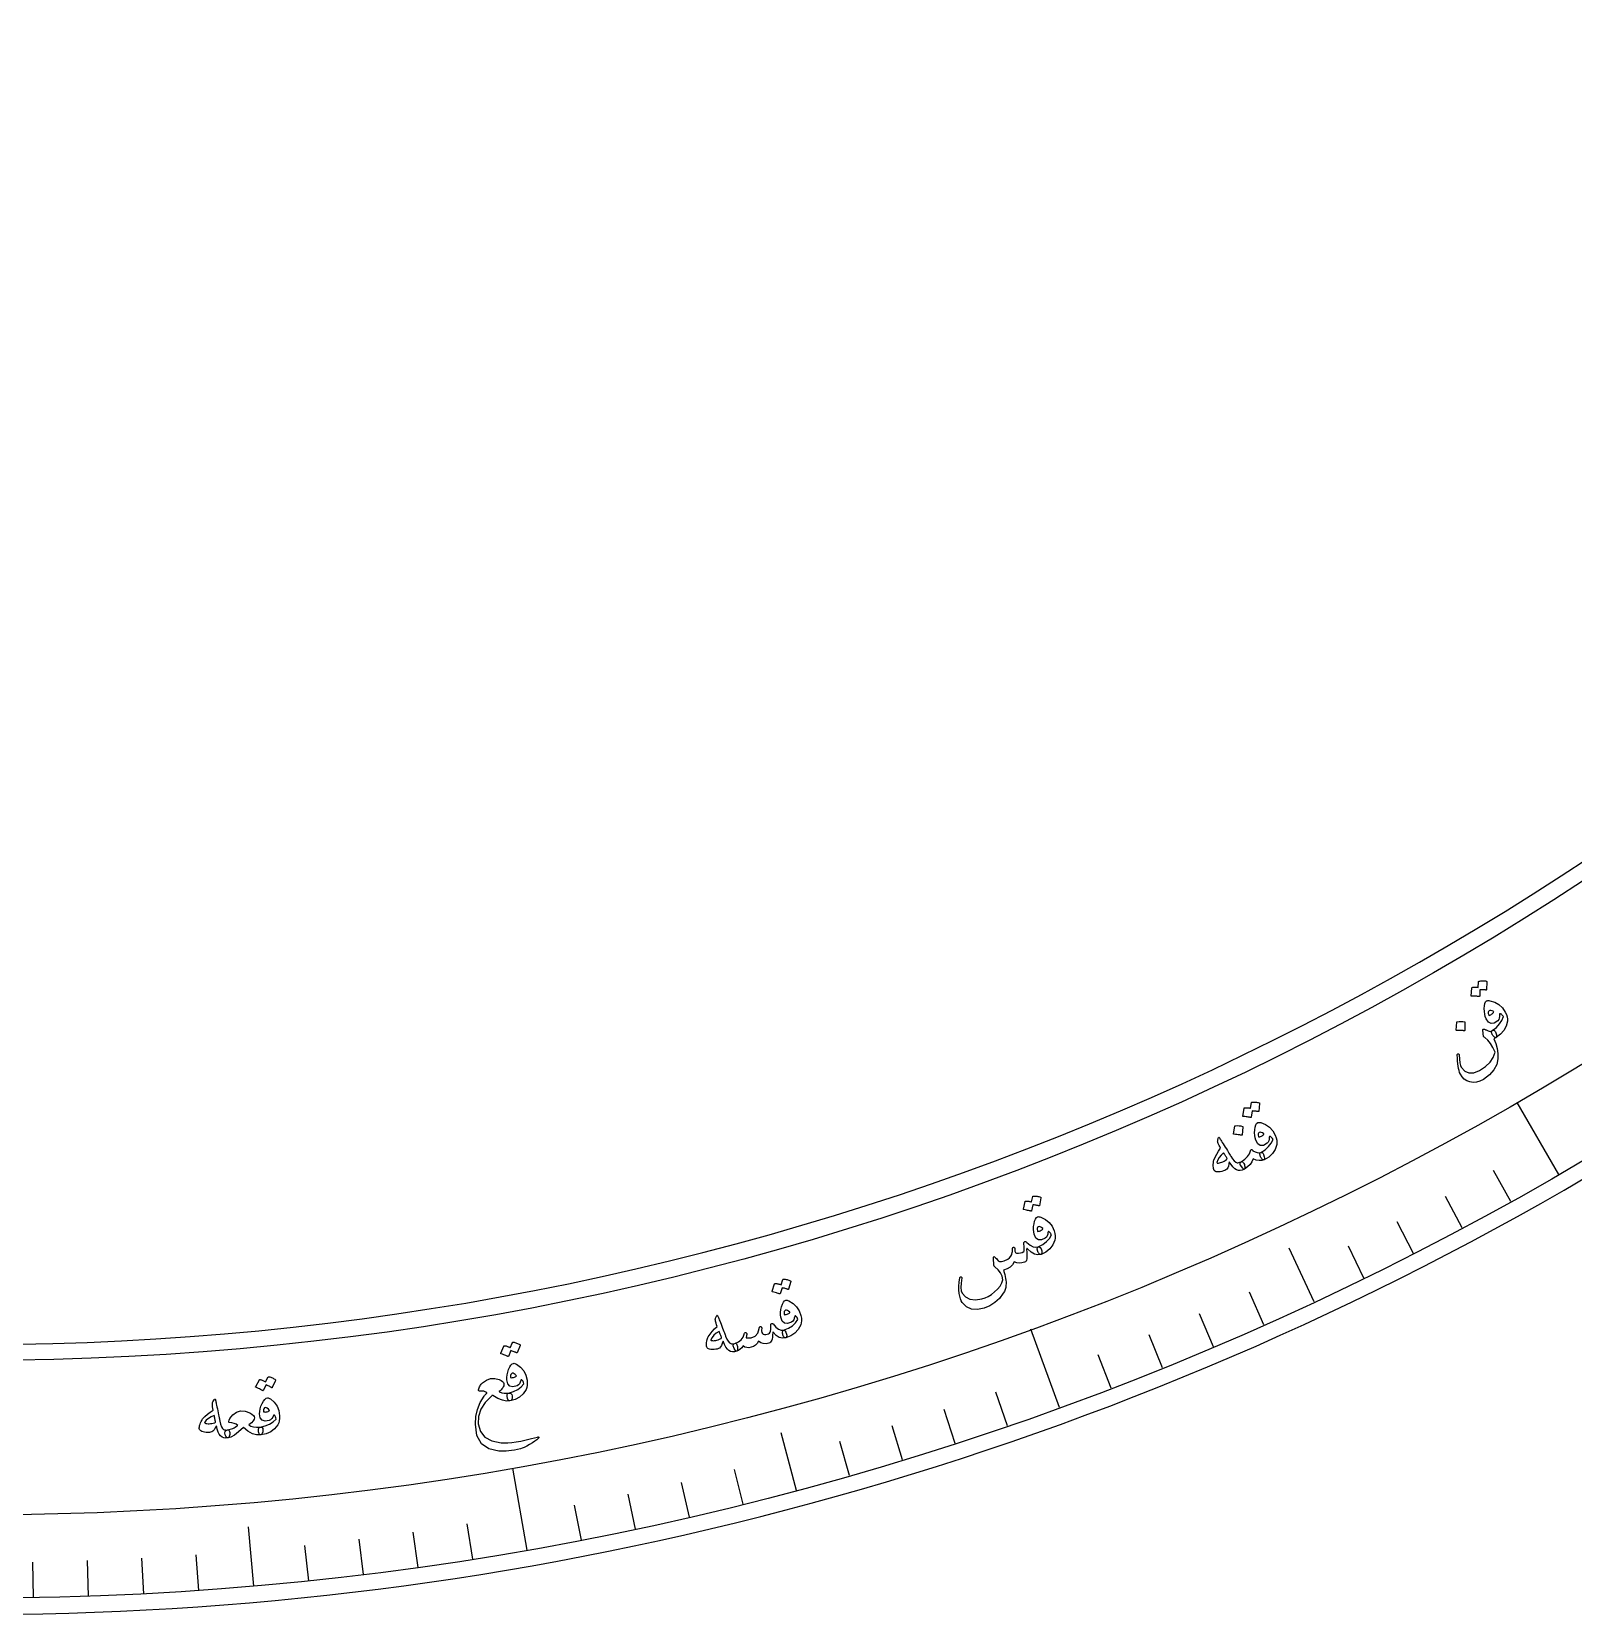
# Model space of a CAD drawing. Header units: millimetres. Extents: x -88 to 88, y -88 to 103.
# Drawn here: x 1.48 to 44.18, y -88 to -44.18 of the extents above; entities that cross this region are included whole.
import ezdxf

# ---------------------------------------------------------------- set-up
doc = ezdxf.new("R2010")
doc.units = ezdxf.units.MM
for name, color, linetype in [('CUT_INNER', 6, 'Continuous'), ('CUT_OUTER', 1, 'Continuous'), ('ENGRAVE', 7, 'Continuous'), ('ENGRAVE_FINE', 8, 'Continuous'), ('TEXT', 5, 'Continuous')]:
    doc.layers.add(name, color=color, linetype=linetype)

msp = doc.modelspace()

# ---------------------------------------------------------------- linework, layer by layer
at = {"layer": 'CUT_INNER'}
msp.add_arc((0, 0), 80.52, 110.390625, 87.539062, dxfattribs=at)
at = {"layer": 'CUT_OUTER'}
msp.add_arc((0, -0.0002), 87.9998, 179.223718, 0.304605, dxfattribs=at)
at = {"layer": 'ENGRAVE'}
for points in [[(43.7756, -75.8216), (42.6237, -73.8264)], [(37.0007, -79.3483), (36.3053, -77.8569)], [(29.9443, -82.2712), (29.1563, -80.1063)], [(22.6599, -84.568), (22.234, -82.9784)], [(15.2031, -86.2211), (14.803, -83.9523)], [(7.6306, -87.218), (7.4872, -85.5787)]]:
    msp.add_lwpolyline(points, dxfattribs=at)
for radius in [87.5512, 85.2474, 80.9688]:
    msp.add_circle((0, 0), radius, dxfattribs=at)
at = {"layer": 'ENGRAVE_FINE'}
for points in [[(42.4457, -76.574), (41.967, -75.7104)], [(41.1028, -77.3031), (40.6393, -76.4313)], [(39.7474, -78.0087), (39.2992, -77.1289)], [(38.3799, -78.6905), (37.9471, -77.8031)], [(35.6103, -79.982), (35.2087, -79.08)], [(34.209, -80.5913), (33.8232, -79.6824)], [(32.7973, -81.1761), (32.4274, -80.2606)], [(31.3755, -81.7361), (31.0217, -80.8143)], [(28.5039, -82.7813), (28.1824, -81.8477)], [(27.0548, -83.2661), (26.7497, -82.3271)], [(25.5975, -83.7256), (25.3088, -82.7814)], [(24.1324, -84.1596), (23.8602, -83.2105)], [(21.1806, -84.9506), (20.9417, -83.9925)], [(19.6947, -85.3073), (19.4726, -84.3452)], [(16.7056, -85.9426), (16.5172, -84.9734)], [(18.2029, -85.638), (17.9976, -84.6722)], [(12.1848, -86.6992), (12.0474, -85.7214)], [(13.696, -86.4733), (13.5416, -85.4981)], [(9.1516, -87.0716), (9.0484, -86.0896)], [(10.6698, -86.8986), (10.5495, -85.9186)], [(1.528, -87.5379), (1.5107, -86.5507)], [(3.0555, -87.4979), (3.021, -86.5111)], [(4.5821, -87.4312), (4.5304, -86.4452)], [(6.1073, -87.3379), (6.0384, -86.353)]]:
    msp.add_lwpolyline(points, dxfattribs=at)
at = {"layer": 'TEXT'}
for points in [[(41.5544, -70.4837), (41.5555, -70.4795), (41.5582, -70.4757), (41.5626, -70.4724), (41.5686, -70.4695), (41.5938, -70.4652), (41.6188, -70.4621), (41.6437, -70.4601), (41.6683, -70.4593), (41.693, -70.4597), (41.7179, -70.4614), (41.7431, -70.4644), (41.7685, -70.4686), (41.7743, -70.4711), (41.7785, -70.4748), (41.781, -70.48), (41.7818, -70.4864), (41.7766, -70.7069), (41.7751, -70.7107), (41.771, -70.7131), (41.7644, -70.7141), (41.7552, -70.7138), (41.7483, -70.7126), (41.7376, -70.7117), (41.7232, -70.711), (41.7051, -70.7105), (41.683, -70.7102), (41.6568, -70.7101), (41.6264, -70.71), (41.5918, -70.7101), (41.5856, -70.8822), (41.5841, -70.8882), (41.5799, -70.8919), (41.573, -70.8933), (41.5633, -70.8924), (41.5549, -70.8916), (41.5418, -70.8907), (41.5241, -70.8897), (41.5017, -70.8886), (41.4744, -70.8874), (41.4419, -70.8865), (41.4042, -70.8857), (41.3614, -70.8851), (41.3562, -70.8838), (41.3529, -70.8814), (41.3514, -70.878), (41.3518, -70.8735), (41.3641, -70.6583), (41.3651, -70.6541), (41.3679, -70.6503), (41.3723, -70.6471), (41.3783, -70.6442), (41.3993, -70.6397), (41.4202, -70.6364), (41.4412, -70.6344), (41.4622, -70.6335), (41.4832, -70.6338), (41.504, -70.6351), (41.5247, -70.6373), (41.5452, -70.6404)], [(41.7782, -71.0173), (41.794, -71.0109), (41.8138, -71.0078), (41.8377, -71.0081), (41.8656, -71.0116), (42.0001, -71.0512), (42.1161, -71.1165), (42.2139, -71.2078), (42.2932, -71.3249), (42.3242, -71.392), (42.3445, -71.4561), (42.354, -71.5173), (42.3529, -71.5756), (42.3192, -71.7143), (42.2563, -71.8361), (42.1643, -71.941), (42.0431, -72.0288), (42.0283, -72.0334), (42.0119, -72.0307), (41.9938, -72.0207), (41.974, -72.0036), (41.9643, -71.9934), (41.9555, -71.9824), (41.9474, -71.9705), (41.9401, -71.9578), (41.9336, -71.9449), (41.9277, -71.9323), (41.9226, -71.92), (41.9182, -71.908), (41.9129, -71.8857), (41.9134, -71.8666), (41.9195, -71.8505), (41.9314, -71.8375), (42.0465, -71.7478), (42.1365, -71.6532), (42.2015, -71.5539), (42.2413, -71.45), (42.2201, -71.4223), (42.2018, -71.4012), (42.1862, -71.3866), (42.1734, -71.3786), (42.1604, -71.3729), (42.15, -71.3703), (42.1421, -71.3709), (42.1367, -71.3746), (42.1337, -71.3781), (42.1317, -71.3818), (42.1309, -71.3855), (42.1312, -71.3893), (42.1355, -71.4432), (42.1293, -71.4904), (42.1128, -71.5308), (42.0858, -71.5645), (41.9894, -71.6317), (41.9038, -71.6449), (41.8292, -71.6042), (41.7657, -71.5097), (41.7412, -71.4484), (41.7241, -71.3801), (41.714, -71.3047), (41.7112, -71.2222), (41.7153, -71.1474), (41.7278, -71.0884), (41.7488, -71.045), (41.7782, -71.0173)], [(41.8432, -71.2875), (41.8257, -71.3058), (41.8184, -71.3312), (41.8214, -71.3639), (41.8346, -71.4038), (41.838, -71.4093), (41.8407, -71.413), (41.8428, -71.415), (41.8442, -71.4153), (41.8686, -71.4079), (41.8918, -71.3981), (41.9139, -71.3857), (41.9348, -71.3707), (41.9518, -71.3551), (41.9643, -71.3398), (41.9723, -71.3245), (41.9757, -71.3095), (41.9319, -71.2894), (41.8952, -71.2791), (41.8656, -71.2784), (41.8432, -71.2875)], [(40.9491, -71.6064), (40.9502, -71.6022), (40.953, -71.5985), (40.9575, -71.5952), (40.9637, -71.5924), (41.0146, -71.5856), (41.0653, -71.5838), (41.1157, -71.5871), (41.1659, -71.5955), (41.1717, -71.5979), (41.1756, -71.6013), (41.1777, -71.6058), (41.1779, -71.6114), (41.171, -71.831), (41.1695, -71.837), (41.1652, -71.8407), (41.1582, -71.8421), (41.1484, -71.8411), (41.14, -71.8403), (41.1269, -71.8393), (41.109, -71.8381), (41.0865, -71.8368), (41.0591, -71.8355), (41.0264, -71.8343), (40.9886, -71.8333), (40.9455, -71.8323), (40.9394, -71.8316), (40.9354, -71.8296), (40.9336, -71.8264), (40.9339, -71.8219)], [(41.6721, -71.8233), (41.6722, -71.8076), (41.6771, -71.7976), (41.6868, -71.7934), (41.7012, -71.795), (41.7105, -71.7978), (41.7215, -71.8017), (41.7342, -71.8068), (41.7487, -71.813), (41.7647, -71.8202), (41.782, -71.8285), (41.8006, -71.8378), (41.8205, -71.8481), (41.8458, -71.857), (41.8728, -71.8582), (41.9013, -71.8517), (41.9314, -71.8375), (41.953, -71.8287), (41.9731, -71.8282), (41.9917, -71.836), (42.0087, -71.8523), (42.0225, -71.8725), (42.0339, -71.8967), (42.043, -71.9247), (42.0496, -71.9566), (42.0532, -71.9845), (42.0533, -72.0058), (42.0499, -72.0206), (42.0431, -72.0288), (41.9768, -72.0675), (42.0336, -72.1979), (42.0716, -72.3327), (42.091, -72.4719), (42.0915, -72.6157), (42.0585, -72.7777), (41.9805, -72.9271), (41.8574, -73.0638), (41.6892, -73.1875), (41.5937, -73.2361), (41.4993, -73.2642), (41.4058, -73.2719), (41.3135, -73.259), (41.2289, -73.2277), (41.1567, -73.1813), (41.0968, -73.1199), (41.0492, -73.0434), (41.0298, -72.9983), (41.0131, -72.9469), (40.9991, -72.8892), (40.9877, -72.8253), (40.9788, -72.7552), (40.9719, -72.6792), (40.9671, -72.5972), (40.9644, -72.5093), (40.9647, -72.5017), (40.9665, -72.4954), (40.9697, -72.4904), (40.9744, -72.4867), (40.9816, -72.4833), (40.9885, -72.4815), (40.9948, -72.4815), (41.0007, -72.4831), (41.0071, -72.4871), (41.0114, -72.4933), (41.0139, -72.5016), (41.0143, -72.5121), (41.0216, -72.6319), (41.0339, -72.7279), (41.0512, -72.8003), (41.0736, -72.8489), (41.1715, -72.9585), (41.2891, -73.0106), (41.4265, -73.0051), (41.5836, -72.9417), (41.7457, -72.834), (41.8713, -72.7138), (41.9606, -72.5811), (42.0133, -72.4363), (41.9529, -72.3065), (41.8846, -72.1958), (41.8085, -72.1043), (41.7245, -72.0319), (41.7113, -72.0216), (41.7016, -72.0132), (41.6954, -72.0066), (41.6929, -72.0019)], [(35.262, -73.833), (35.2634, -73.8289), (35.2664, -73.8254), (35.2711, -73.8225), (35.2774, -73.8201), (35.3029, -73.818), (35.3281, -73.8171), (35.353, -73.8172), (35.3776, -73.8186), (35.4021, -73.8211), (35.4268, -73.825), (35.4516, -73.8302), (35.4765, -73.8366), (35.4822, -73.8395), (35.486, -73.8437), (35.488, -73.849), (35.4883, -73.8555), (35.4639, -74.0747), (35.462, -74.0783), (35.4578, -74.0803), (35.4511, -74.0808), (35.442, -74.0797), (35.4352, -74.0779), (35.4247, -74.0761), (35.4104, -74.0741), (35.3924, -74.0721), (35.3704, -74.0699), (35.3443, -74.0674), (35.314, -74.0647), (35.2796, -74.0618), (35.2583, -74.2327), (35.2564, -74.2386), (35.2519, -74.2419), (35.2448, -74.2427), (35.2352, -74.2409), (35.2269, -74.2394), (35.214, -74.2374), (35.1964, -74.2348), (35.1742, -74.2317), (35.1471, -74.2282), (35.1148, -74.2245), (35.0774, -74.2204), (35.0347, -74.216), (35.0297, -74.2143), (35.0266, -74.2117), (35.0255, -74.2082), (35.0262, -74.2037), (35.0572, -73.9904), (35.0586, -73.9863), (35.0616, -73.9828), (35.0663, -73.9799), (35.0726, -73.9776), (35.0939, -73.9749), (35.115, -73.9735), (35.1361, -73.9732), (35.1571, -73.9743), (35.1779, -73.9764), (35.1986, -73.9794), (35.219, -73.9834), (35.2392, -73.9884)], [(34.802, -74.4831), (34.8035, -74.479), (34.8065, -74.4755), (34.8113, -74.4726), (34.8176, -74.4703), (34.8688, -74.4678), (34.9193, -74.4703), (34.9692, -74.4778), (35.0184, -74.4904), (35.0239, -74.4932), (35.0275, -74.4969), (35.0292, -74.5016), (35.029, -74.5071), (35.0044, -74.7253), (35.0024, -74.7312), (34.9979, -74.7345), (34.9908, -74.7352), (34.9812, -74.7335), (34.9728, -74.7319), (34.9599, -74.7298), (34.9423, -74.7272), (34.92, -74.724), (34.8928, -74.7204), (34.8605, -74.7165), (34.8229, -74.7123), (34.7802, -74.7078), (34.7742, -74.7065), (34.7704, -74.7042), (34.7688, -74.7008), (34.7695, -74.6965)], [(35.4385, -74.3841), (35.4547, -74.3791), (35.4747, -74.3777), (35.4985, -74.38), (35.5261, -74.386), (35.6565, -74.4371), (35.7665, -74.5123), (35.8559, -74.6117), (35.9247, -74.7353), (35.9498, -74.8049), (35.9644, -74.8705), (35.9686, -74.9323), (35.9624, -74.9903), (35.9168, -75.1255), (35.8435, -75.2414), (35.7427, -75.3379), (35.6143, -75.4148), (35.5992, -75.418), (35.5831, -75.4139), (35.5659, -75.4025), (35.5477, -75.3837), (35.539, -75.3727), (35.5311, -75.3609), (35.5241, -75.3484), (35.5179, -75.3351), (35.5125, -75.3217), (35.5078, -75.3086), (35.5038, -75.2959), (35.5004, -75.2835), (35.4971, -75.2609), (35.4992, -75.2419), (35.5068, -75.2264), (35.5197, -75.2145), (35.6422, -75.1351), (35.7401, -75.0487), (35.8134, -74.9555), (35.8622, -74.8554), (35.8435, -74.826), (35.827, -74.8034), (35.8128, -74.7875), (35.8008, -74.7784), (35.7883, -74.7716), (35.7781, -74.7681), (35.7702, -74.768), (35.7646, -74.7712), (35.7612, -74.7745), (35.759, -74.7779), (35.7578, -74.7816), (35.7577, -74.7854), (35.7573, -74.8394), (35.7471, -74.8859), (35.7271, -74.9247), (35.6973, -74.956), (35.5954, -75.0145), (35.509, -75.0202), (35.4382, -74.9732), (35.3831, -74.8735), (35.3642, -74.8103), (35.353, -74.7407), (35.3496, -74.6648), (35.3539, -74.5824), (35.3645, -74.5082), (35.3821, -74.4505), (35.4067, -74.4091), (35.4385, -74.3841)], [(34.3403, -74.8162), (34.3469, -74.7963), (34.3564, -74.7899), (34.3687, -74.7971), (34.384, -74.8178), (34.3919, -74.8309), (34.403, -74.849), (34.4175, -74.872), (34.4352, -74.8999), (34.4562, -74.9331), (34.4804, -74.9719), (34.5079, -75.0163), (34.5387, -75.0663), (34.569, -75.1155), (34.5961, -75.1595), (34.62, -75.1983), (34.6406, -75.2321), (34.6581, -75.2606), (34.6722, -75.2836), (34.6829, -75.3013), (34.6903, -75.3135), (34.7393, -75.3897), (34.785, -75.4454), (34.8274, -75.4805), (34.8664, -75.4952), (34.89, -75.497), (34.9158, -75.4934), (34.9439, -75.4843), (34.9742, -75.4697), (34.9937, -75.4643), (35.0116, -75.4667), (35.028, -75.4768), (35.043, -75.4948), (35.0565, -75.5186), (35.0672, -75.544), (35.0753, -75.5709), (35.0807, -75.5994), (35.0825, -75.625), (35.0809, -75.6454), (35.0759, -75.6607), (35.0674, -75.6707), (35.0083, -75.6974), (34.9527, -75.7102), (34.9006, -75.7091), (34.8521, -75.6942), (34.8024, -75.6624), (34.7513, -75.614), (34.6986, -75.5489), (34.6445, -75.4673), (34.6374, -75.5354), (34.6245, -75.5922), (34.6057, -75.6379), (34.5811, -75.6723), (34.5571, -75.6916), (34.5265, -75.7088), (34.4891, -75.7239), (34.4451, -75.737), (34.3969, -75.7471), (34.3551, -75.7522), (34.3194, -75.7525), (34.2901, -75.7479), (34.2635, -75.7378), (34.2428, -75.7241), (34.2278, -75.7067), (34.2187, -75.6857), (34.2121, -75.6573), (34.2078, -75.6244), (34.206, -75.5871), (34.2065, -75.5453), (34.2087, -75.5026), (34.2119, -75.4679), (34.216, -75.4412), (34.221, -75.4225), (34.2579, -75.3389), (34.3018, -75.256), (34.3527, -75.174), (34.4105, -75.0927), (34.3879, -75.0511), (34.3689, -75.015), (34.3533, -74.9844), (34.3413, -74.9593), (34.3328, -74.9374), (34.3278, -74.9167), (34.3264, -74.897), (34.3285, -74.8785)], [(35.4797, -74.6588), (35.4607, -74.6756), (35.4512, -74.7003), (35.4513, -74.7331), (35.461, -74.774), (35.464, -74.7797), (35.4663, -74.7837), (35.4682, -74.7859), (35.4696, -74.7863), (35.4945, -74.7811), (35.5185, -74.7733), (35.5416, -74.7628), (35.5637, -74.7497), (35.5821, -74.7357), (35.5958, -74.7215), (35.6051, -74.707), (35.6098, -74.6923), (35.5679, -74.6685), (35.5322, -74.655), (35.5029, -74.6518), (35.4797, -74.6588)], [(34.4887, -75.222), (34.4205, -75.2869), (34.3674, -75.3526), (34.3295, -75.419), (34.3067, -75.4863), (34.3067, -75.4941), (34.3095, -75.4999), (34.3152, -75.5038), (34.3236, -75.5057), (34.3516, -75.5051), (34.3804, -75.5011), (34.4101, -75.494), (34.4407, -75.4835), (34.4721, -75.4697), (34.5044, -75.4527), (34.5376, -75.4323), (34.5716, -75.4087), (34.5765, -75.4043), (34.581, -75.3983), (34.5852, -75.3908), (34.589, -75.3818), (34.5793, -75.3641), (34.5687, -75.3457), (34.5574, -75.3267), (34.5453, -75.3071), (34.5323, -75.2868), (34.5186, -75.2658), (34.504, -75.2442), (34.4887, -75.222)], [(35.5197, -75.2145), (35.5401, -75.2119), (35.5559, -75.2117), (35.5671, -75.2141), (35.5737, -75.219), (35.5801, -75.2282), (35.5865, -75.2402), (35.5927, -75.2549), (35.599, -75.2724), (35.6158, -75.3299), (35.6239, -75.3729), (35.6234, -75.4012), (35.6143, -75.4148), (35.5499, -75.4348), (35.4775, -75.4378), (35.3971, -75.4238), (35.3088, -75.3926), (35.2766, -75.4741), (35.2257, -75.5476), (35.1559, -75.6131), (35.0674, -75.6707), (35.0562, -75.6734), (35.045, -75.6709), (35.0338, -75.6634), (35.0227, -75.6507), (34.9613, -75.5652), (34.9545, -75.5557), (34.9501, -75.544), (34.9481, -75.5301), (34.9486, -75.5142), (34.9513, -75.5007), (34.9565, -75.4888), (34.9642, -75.4785), (34.9742, -75.4697), (35.0795, -75.4005), (35.1583, -75.3271), (35.2106, -75.2497), (35.2364, -75.1683), (35.2389, -75.1577), (35.2435, -75.1487), (35.2503, -75.1414), (35.2593, -75.1359), (35.2686, -75.133), (35.2767, -75.1338), (35.2834, -75.1383), (35.2887, -75.1465), (35.2929, -75.1547), (35.2972, -75.1616), (35.3014, -75.167), (35.3057, -75.1711), (35.3644, -75.1985), (35.4196, -75.2148), (35.4714, -75.2202), (35.5197, -75.2145)], [(29.2106, -76.4294), (29.2123, -76.4255), (29.2156, -76.4222), (29.2205, -76.4197), (29.227, -76.4179), (29.2525, -76.4178), (29.2777, -76.4189), (29.3025, -76.4211), (29.327, -76.4244), (29.3512, -76.4289), (29.3755, -76.4347), (29.3998, -76.4419), (29.4241, -76.4503), (29.4295, -76.4537), (29.433, -76.4581), (29.4346, -76.4636), (29.4344, -76.4701), (29.3924, -76.6866), (29.3903, -76.6901), (29.3858, -76.6918), (29.3791, -76.6917), (29.3701, -76.6899), (29.3635, -76.6875), (29.3532, -76.6848), (29.3391, -76.6817), (29.3213, -76.6782), (29.2996, -76.6743), (29.2737, -76.6697), (29.2438, -76.6646), (29.2097, -76.6589), (29.1748, -76.8276), (29.1724, -76.8333), (29.1676, -76.8362), (29.1605, -76.8364), (29.1511, -76.8339), (29.143, -76.8318), (29.1302, -76.8287), (29.1129, -76.8247), (29.091, -76.8199), (29.0643, -76.8142), (29.0324, -76.8078), (28.9954, -76.8008), (28.9533, -76.793), (28.9484, -76.7909), (28.9455, -76.788), (28.9447, -76.7844), (28.9458, -76.78), (28.9938, -76.5698), (28.9955, -76.5659), (28.9988, -76.5627), (29.0037, -76.5601), (29.0102, -76.5583), (29.0316, -76.5574), (29.0528, -76.5577), (29.0738, -76.5591), (29.0947, -76.5618), (29.1153, -76.5656), (29.1356, -76.5703), (29.1556, -76.5759), (29.1754, -76.5825)], [(29.3422, -76.993), (29.3588, -76.9893), (29.3788, -76.9895), (29.4024, -76.9937), (29.4294, -77.0019), (29.5553, -77.0634), (29.6588, -77.1472), (29.74, -77.2534), (29.7986, -77.3822), (29.818, -77.4535), (29.8273, -77.5201), (29.8265, -77.582), (29.8156, -77.6393), (29.7593, -77.7704), (29.677, -77.8801), (29.5687, -77.9681), (29.4346, -78.0345), (29.4193, -78.0365), (29.4035, -78.0311), (29.3873, -78.0183), (29.3706, -77.9981), (29.3628, -77.9864), (29.3559, -77.974), (29.35, -77.961), (29.3449, -77.9473), (29.3406, -77.9335), (29.3369, -77.9201), (29.3339, -77.907), (29.3316, -77.8945), (29.3301, -77.8717), (29.3337, -77.8529), (29.3425, -77.8381), (29.3564, -77.8272), (29.4849, -77.7579), (29.5894, -77.6797), (29.67, -77.5926), (29.7266, -77.4968), (29.7104, -77.466), (29.6958, -77.4421), (29.6828, -77.4251), (29.6716, -77.4151), (29.6597, -77.4073), (29.6498, -77.403), (29.642, -77.4023), (29.6361, -77.405), (29.6325, -77.408), (29.6299, -77.4113), (29.6285, -77.4148), (29.6281, -77.4186), (29.6234, -77.4725), (29.6095, -77.5179), (29.5864, -77.5551), (29.5542, -77.5838), (29.4479, -77.6339), (29.3613, -77.6327), (29.2946, -77.5801), (29.2477, -77.4763), (29.2338, -77.4118), (29.2283, -77.3416), (29.231, -77.2656), (29.2419, -77.1838), (29.2584, -77.1107), (29.2806, -77.0546), (29.3085, -77.0153), (29.3422, -76.993)], [(29.3612, -77.2701), (29.3409, -77.2853), (29.3295, -77.3092), (29.3269, -77.3419), (29.3333, -77.3834), (29.3358, -77.3894), (29.3378, -77.3935), (29.3395, -77.3959), (29.3409, -77.3963), (29.3661, -77.3932), (29.3906, -77.3873), (29.4145, -77.3788), (29.4376, -77.3675), (29.457, -77.355), (29.4719, -77.3419), (29.4823, -77.3282), (29.4882, -77.314), (29.4483, -77.2869), (29.4139, -77.2705), (29.3848, -77.265), (29.3612, -77.2701)], [(28.9576, -77.7323), (28.9577, -77.719), (28.9606, -77.7069), (28.9662, -77.6961), (28.9746, -77.6865), (28.9875, -77.6793), (29.0028, -77.6793), (29.0205, -77.6867), (29.0406, -77.7013), (29.1331, -77.7746), (29.2166, -77.82), (29.2911, -77.8376), (29.3564, -77.8272), (29.3883, -77.8234), (29.4155, -77.8405), (29.438, -77.8783), (29.4559, -77.937), (29.4613, -77.9741), (29.4596, -78.0027), (29.4507, -78.0228), (29.4346, -78.0345), (29.3467, -78.049), (29.2544, -78.028), (29.1578, -77.9713), (29.057, -77.8791), (29.0484, -77.8707), (29.0422, -77.8695), (29.0384, -77.8757), (29.037, -77.8892), (29.0417, -77.9843), (29.0438, -78.0613), (29.0435, -78.1202), (29.0407, -78.1609), (29.0342, -78.192), (29.0213, -78.2173), (29.002, -78.2368), (28.9762, -78.2505), (28.9079, -78.2693), (28.837, -78.2737), (28.7634, -78.2636), (28.6872, -78.2389), (28.6416, -78.3215), (28.5782, -78.3876), (28.4967, -78.4372), (28.3974, -78.4702), (28.4162, -78.5321), (28.432, -78.5912), (28.4448, -78.6474), (28.4545, -78.7008), (28.4613, -78.7515), (28.4651, -78.7997), (28.4661, -78.8453), (28.4641, -78.8884), (28.4569, -78.9474), (28.4423, -79.0042), (28.4202, -79.0587), (28.3906, -79.111), (28.2815, -79.2513), (28.1572, -79.3668), (28.0178, -79.4572), (27.8636, -79.5225), (27.674, -79.5608), (27.5085, -79.5477), (27.3672, -79.4834), (27.2501, -79.368), (27.223, -79.3225), (27.2002, -79.2647), (27.1818, -79.1948), (27.1677, -79.1126), (27.1599, -79.0195), (27.1606, -78.9166), (27.1696, -78.804), (27.1868, -78.6817), (27.1892, -78.6729), (27.1925, -78.6661), (27.1969, -78.6612), (27.2022, -78.6582), (27.2101, -78.6563), (27.2172, -78.6562), (27.2237, -78.6581), (27.2296, -78.6617), (27.2343, -78.6668), (27.2373, -78.6727), (27.2387, -78.6796), (27.2384, -78.6873), (27.2198, -78.8336), (27.2155, -78.9524), (27.2255, -79.0438), (27.25, -79.1077), (27.343, -79.2107), (27.4657, -79.2715), (27.6181, -79.2899), (27.8, -79.2657), (27.8851, -79.2394), (27.9714, -79.1989), (28.0589, -79.1441), (28.1475, -79.075), (28.2321, -78.9946), (28.2991, -78.9111), (28.3483, -78.8248), (28.3799, -78.7356), (28.3607, -78.6389), (28.3168, -78.5477), (28.2483, -78.4622), (28.1553, -78.3822), (28.1456, -78.3728), (28.1385, -78.3628), (28.1342, -78.3521), (28.1326, -78.3407), (28.1169, -78.1293), (28.1181, -78.1092), (28.1239, -78.098), (28.1342, -78.0956), (28.1489, -78.102), (28.1738, -78.1248), (28.1992, -78.1506), (28.225, -78.1796), (28.2514, -78.2116), (28.2868, -78.2343), (28.3423, -78.2343), (28.4178, -78.2117), (28.5133, -78.1663), (28.5612, -78.1316), (28.5981, -78.0874), (28.624, -78.0339), (28.6388, -77.9709), (28.6406, -77.9622), (28.642, -77.953), (28.643, -77.9436), (28.6435, -77.9338), (28.6438, -77.9238), (28.644, -77.9136), (28.6441, -77.9033), (28.6442, -77.8929), (28.6449, -77.873), (28.6476, -77.8576), (28.6523, -77.8467), (28.659, -77.8403), (28.6658, -77.8376), (28.6734, -77.8369), (28.6818, -77.8382), (28.6909, -77.8416), (28.699, -77.8457), (28.7051, -77.8515), (28.7091, -77.859), (28.7112, -77.8682), (28.7128, -77.9437), (28.7174, -77.9651), (28.7266, -77.9812), (28.7405, -77.992), (28.7589, -77.9975), (28.8121, -78.0014), (28.8626, -77.9953), (28.9105, -77.9794), (28.9557, -77.9536), (28.9662, -77.933), (28.97, -77.8892), (28.9671, -77.8223), (28.9576, -77.7323)], [(22.284, -78.7282), (22.2861, -78.7245), (22.2897, -78.7215), (22.2948, -78.7194), (22.3014, -78.7182), (22.3268, -78.7204), (22.3518, -78.7237), (22.3763, -78.7281), (22.4004, -78.7336), (22.4242, -78.7403), (22.4478, -78.7482), (22.4714, -78.7575), (22.4949, -78.7681), (22.4999, -78.7719), (22.503, -78.7766), (22.5041, -78.7822), (22.5033, -78.7887), (22.4422, -79.0006), (22.4398, -79.0039), (22.4352, -79.0051), (22.4285, -79.0045), (22.4197, -79.0019), (22.4133, -78.999), (22.4033, -78.9953), (22.3896, -78.991), (22.3721, -78.9859), (22.3509, -78.9801), (22.3255, -78.9732), (22.2961, -78.9655), (22.2627, -78.9568), (22.2129, -79.1216), (22.21, -79.1271), (22.205, -79.1296), (22.1979, -79.1292), (22.1888, -79.1258), (22.1808, -79.123), (22.1684, -79.1188), (22.1515, -79.1133), (22.1302, -79.1065), (22.104, -79.0984), (22.0728, -79.0893), (22.0366, -79.0789), (21.9953, -79.0674), (21.9907, -79.0649), (21.9881, -79.0618), (21.9875, -79.0581), (21.989, -79.0539), (22.0555, -78.8488), (22.0576, -78.845), (22.0612, -78.8421), (22.0663, -78.84), (22.0729, -78.8388), (22.0943, -78.8398), (22.1154, -78.8419), (22.1363, -78.8453), (22.1568, -78.8498), (22.177, -78.8554), (22.1968, -78.8619), (22.2162, -78.8693), (22.2353, -78.8776)], [(22.3649, -79.3013), (22.3818, -79.2991), (22.4017, -79.3011), (22.4248, -79.3074), (22.4509, -79.3179), (22.5709, -79.3904), (22.6665, -79.4831), (22.7379, -79.5961), (22.7848, -79.7296), (22.7978, -79.8024), (22.8011, -79.8695), (22.7948, -79.9312), (22.7789, -79.9872), (22.7111, -80.1128), (22.6193, -80.2147), (22.5036, -80.2928), (22.3641, -80.3469), (22.3487, -80.3475), (22.3335, -80.3407), (22.3185, -80.3265), (22.3036, -80.3049), (22.2969, -80.2926), (22.2912, -80.2797), (22.2864, -80.2662), (22.2825, -80.2521), (22.2795, -80.2379), (22.2771, -80.2242), (22.2752, -80.211), (22.274, -80.1982), (22.2746, -80.1754), (22.2799, -80.157), (22.2899, -80.143), (22.3047, -80.1335), (22.4388, -80.0759), (22.5499, -80.0073), (22.638, -79.9278), (22.7029, -79.8374), (22.6894, -79.8052), (22.677, -79.7801), (22.6657, -79.7621), (22.6554, -79.7511), (22.6442, -79.7423), (22.6348, -79.7371), (22.627, -79.7357), (22.6209, -79.7379), (22.617, -79.7406), (22.6142, -79.7436), (22.6125, -79.747), (22.6118, -79.7507), (22.6022, -79.8039), (22.5843, -79.848), (22.558, -79.8829), (22.5234, -79.9087), (22.4131, -79.9491), (22.3269, -79.9401), (22.2651, -79.8818), (22.2277, -79.7743), (22.2196, -79.7088), (22.2204, -79.6384), (22.2298, -79.5629), (22.248, -79.4824), (22.271, -79.4111), (22.2981, -79.3572), (22.3294, -79.3206), (22.3649, -79.3013)], [(20.4438, -79.7419), (20.4538, -79.7235), (20.4643, -79.7189), (20.4752, -79.7281), (20.4865, -79.7513), (20.4919, -79.7656), (20.4997, -79.7854), (20.5098, -79.8106), (20.5223, -79.8412), (20.537, -79.8776), (20.5539, -79.9201), (20.573, -79.9687), (20.5944, -80.0234), (20.6154, -80.0772), (20.6342, -80.1253), (20.6508, -80.1678), (20.6652, -80.2047), (20.6772, -80.2358), (20.687, -80.261), (20.6944, -80.2803), (20.6995, -80.2937), (20.7341, -80.3774), (20.7691, -80.4403), (20.8046, -80.4825), (20.8404, -80.5039), (20.8633, -80.5099), (20.8893, -80.5109), (20.9186, -80.5069), (20.951, -80.498), (20.9711, -80.4961), (20.9883, -80.5017), (21.0027, -80.5146), (21.0142, -80.535), (21.0232, -80.5608), (21.0292, -80.5876), (21.0324, -80.6156), (21.0326, -80.6446), (21.0298, -80.6701), (21.0246, -80.69), (21.0169, -80.704), (21.0068, -80.7124), (20.9439, -80.7281), (20.887, -80.7308), (20.8359, -80.7205), (20.7908, -80.6971), (20.7476, -80.657), (20.7059, -80.6002), (20.6657, -80.5268), (20.627, -80.4368), (20.6079, -80.5026), (20.585, -80.5562), (20.5584, -80.5978), (20.528, -80.6273), (20.501, -80.6419), (20.4678, -80.6534), (20.4283, -80.6616), (20.3827, -80.6667), (20.3335, -80.668), (20.2914, -80.6656), (20.2563, -80.6595), (20.2282, -80.6497), (20.2039, -80.635), (20.1859, -80.6178), (20.1743, -80.598), (20.169, -80.5757), (20.1676, -80.5466), (20.1693, -80.5135), (20.1741, -80.4765), (20.1821, -80.4354), (20.1919, -80.3938), (20.2012, -80.3602), (20.21, -80.3347), (20.2183, -80.3172), (20.2695, -80.2415), (20.3275, -80.1678), (20.3922, -80.0961), (20.4636, -80.0265), (20.4488, -79.9815), (20.4365, -79.9426), (20.4266, -79.9097), (20.4193, -79.8828), (20.4148, -79.8598), (20.4136, -79.8386), (20.4157, -79.819), (20.4211, -79.8011)], [(22.3591, -79.579), (22.3375, -79.5923), (22.324, -79.6151), (22.3186, -79.6475), (22.3213, -79.6894), (22.3232, -79.6955), (22.3248, -79.6999), (22.3263, -79.7023), (22.3276, -79.7029), (22.353, -79.702), (22.378, -79.6984), (22.4025, -79.692), (22.4266, -79.6828), (22.447, -79.6721), (22.463, -79.6604), (22.4746, -79.6477), (22.4817, -79.634), (22.4444, -79.6035), (22.4115, -79.5841), (22.3831, -79.576), (22.3591, -79.579)], [(20.5174, -80.1677), (20.4387, -80.2193), (20.3748, -80.2745), (20.3256, -80.3331), (20.2912, -80.3953), (20.2898, -80.4029), (20.2916, -80.4092), (20.2964, -80.414), (20.3044, -80.4173), (20.332, -80.4217), (20.3611, -80.423), (20.3916, -80.4212), (20.4235, -80.4164), (20.4569, -80.4085), (20.4917, -80.3974), (20.528, -80.3833), (20.5657, -80.3662), (20.5713, -80.3627), (20.5768, -80.3576), (20.5823, -80.351), (20.5876, -80.3428), (20.5812, -80.3236), (20.5741, -80.3037), (20.5664, -80.283), (20.5579, -80.2615), (20.5488, -80.2392), (20.539, -80.2161), (20.5286, -80.1923), (20.5174, -80.1677)], [(21.2113, -80.2466), (21.2153, -80.2316), (21.2207, -80.2193), (21.2273, -80.2094), (21.2352, -80.202), (21.2439, -80.1977), (21.2529, -80.1967), (21.2622, -80.1992), (21.2717, -80.2051), (21.2797, -80.2143), (21.2844, -80.2266), (21.2858, -80.242), (21.2838, -80.2605), (21.2814, -80.2702), (21.2792, -80.2802), (21.2772, -80.2904), (21.2754, -80.3009), (21.2735, -80.3116), (21.2712, -80.3224), (21.2684, -80.3333), (21.2652, -80.3443), (21.4076, -80.3429), (21.5153, -80.2987), (21.5882, -80.2118), (21.6261, -80.0822), (21.6299, -80.0673), (21.6347, -80.055), (21.6406, -80.0453), (21.6474, -80.0382), (21.656, -80.0337), (21.6649, -80.0322), (21.6739, -80.0339), (21.6832, -80.0387), (21.6912, -80.0465), (21.6964, -80.0568), (21.6988, -80.0699), (21.6985, -80.0856), (21.6958, -80.1241), (21.6958, -80.1558), (21.6984, -80.1808), (21.7036, -80.1989), (21.7189, -80.2227), (21.7419, -80.2389), (21.7729, -80.2476), (21.8117, -80.2487), (21.852, -80.2428), (21.8849, -80.2313), (21.9106, -80.2141), (21.929, -80.1912), (21.9415, -80.1586), (21.9495, -80.1122), (21.9532, -80.052), (21.9524, -79.9781), (21.9527, -79.9691), (21.9568, -79.9616), (21.9644, -79.9557), (21.9756, -79.9513), (21.9878, -79.9492), (21.9983, -79.9502), (22.007, -79.9541), (22.0141, -79.9611), (22.0872, -80.0458), (22.1604, -80.1027), (22.2338, -80.1317), (22.3071, -80.1328), (22.3228, -80.1348), (22.3379, -80.1447), (22.3523, -80.1624), (22.366, -80.188), (22.3786, -80.2162), (22.3871, -80.2428), (22.3916, -80.2675), (22.3921, -80.2906), (22.3898, -80.3124), (22.3848, -80.329), (22.377, -80.3403), (22.3665, -80.3462), (22.2712, -80.3569), (22.181, -80.3345), (22.0958, -80.279), (22.0157, -80.1904), (22.0117, -80.1858), (22.0084, -80.1847), (22.0058, -80.1874), (22.0038, -80.1937), (22.0003, -80.2672), (21.9946, -80.3283), (21.9868, -80.3768), (21.9768, -80.4129), (21.9627, -80.4405), (21.945, -80.463), (21.9236, -80.4805), (21.8986, -80.4929), (21.8176, -80.5093), (21.7423, -80.5053), (21.6728, -80.4808), (21.6091, -80.436), (21.5726, -80.4971), (21.5271, -80.5459), (21.4725, -80.5824), (21.4089, -80.6067), (21.3444, -80.6176), (21.285, -80.6147), (21.2305, -80.598), (21.1811, -80.5676), (21.1444, -80.6206), (21.1031, -80.6625), (21.0572, -80.6931), (21.0068, -80.7124), (20.9837, -80.7078), (20.9599, -80.682), (20.9354, -80.6351), (20.9103, -80.5671), (20.9073, -80.5451), (20.9131, -80.5263), (20.9277, -80.5106), (20.951, -80.498), (21.0543, -80.4529), (21.1322, -80.3959), (21.1845, -80.3271), (21.2113, -80.2466)], [(14.7959, -80.4723), (14.7983, -80.4687), (14.8022, -80.4662), (14.8074, -80.4646), (14.8141, -80.464), (14.8393, -80.4686), (14.8638, -80.4742), (14.8878, -80.4809), (14.9113, -80.4886), (14.9343, -80.4974), (14.9571, -80.5076), (14.9797, -80.519), (15.0021, -80.5318), (15.0067, -80.5361), (15.0094, -80.5411), (15.01, -80.5467), (15.0085, -80.5531), (14.9278, -80.7583), (14.9251, -80.7613), (14.9204, -80.7622), (14.9139, -80.7609), (14.9053, -80.7575), (14.8993, -80.754), (14.8896, -80.7494), (14.8763, -80.7438), (14.8595, -80.7372), (14.8388, -80.7293), (14.8142, -80.7201), (14.7857, -80.7096), (14.7532, -80.6978), (14.6882, -80.8573), (14.6848, -80.8624), (14.6796, -80.8645), (14.6726, -80.8634), (14.6637, -80.8592), (14.6561, -80.8556), (14.6441, -80.8503), (14.6279, -80.8432), (14.6072, -80.8344), (14.582, -80.824), (14.5518, -80.8119), (14.5167, -80.7982), (14.4767, -80.7829), (14.4723, -80.78), (14.47, -80.7766), (14.4698, -80.7729), (14.4716, -80.7688), (14.5571, -80.5709), (14.5596, -80.5673), (14.5634, -80.5647), (14.5687, -80.5632), (14.5754, -80.5626), (14.5966, -80.5655), (14.6174, -80.5697), (14.6378, -80.5749), (14.6578, -80.5814), (14.6774, -80.5889), (14.6965, -80.5972), (14.7152, -80.6064), (14.7334, -80.6164)], [(14.8226, -81.0504), (14.8396, -81.0498), (14.8593, -81.0537), (14.8817, -81.0621), (14.9067, -81.0751), (15.0193, -81.1585), (15.1059, -81.2597), (15.1663, -81.379), (15.2005, -81.5162), (15.2066, -81.5899), (15.2036, -81.6571), (15.1915, -81.7179), (15.1704, -81.7722), (15.0911, -81.8909), (14.9902, -81.9837), (14.8677, -82.0505), (14.7237, -82.0913), (14.7083, -82.0905), (14.6938, -82.0823), (14.6802, -82.0668), (14.6675, -82.0439), (14.6619, -82.031), (14.6574, -82.0176), (14.6539, -82.0037), (14.6514, -81.9893), (14.6497, -81.9749), (14.6486, -81.961), (14.648, -81.9477), (14.648, -81.9349), (14.6506, -81.9122), (14.6577, -81.8944), (14.669, -81.8814), (14.6846, -81.8733), (14.8235, -81.8286), (14.9406, -81.7707), (15.0357, -81.6998), (15.1088, -81.6159), (15.0984, -81.5826), (15.0884, -81.5565), (15.0788, -81.5374), (15.0696, -81.5255), (15.0593, -81.5157), (15.0504, -81.5097), (15.0428, -81.5075), (15.0365, -81.5091), (15.0324, -81.5114), (15.0294, -81.5142), (15.0273, -81.5174), (15.0262, -81.521), (15.0117, -81.5731), (14.9898, -81.6153), (14.9603, -81.6476), (14.9234, -81.67), (14.8098, -81.6999), (14.7249, -81.6829), (14.6688, -81.6191), (14.6416, -81.5085), (14.6398, -81.4425), (14.6471, -81.3724), (14.6636, -81.2982), (14.6893, -81.2198), (14.7188, -81.151), (14.7509, -81.0998), (14.7855, -81.0663), (14.8226, -81.0504)], [(8.0305, -81.4262), (8.0332, -81.4228), (8.0372, -81.4206), (8.0426, -81.4194), (8.0493, -81.4194), (8.074, -81.4261), (8.098, -81.4337), (8.1214, -81.4424), (8.1441, -81.452), (8.1663, -81.4628), (8.1882, -81.4748), (8.2097, -81.4881), (8.231, -81.5026), (8.2353, -81.5073), (8.2375, -81.5125), (8.2376, -81.5182), (8.2356, -81.5244), (8.138, -81.7222), (8.1351, -81.725), (8.1304, -81.7254), (8.1239, -81.7236), (8.1157, -81.7195), (8.11, -81.7155), (8.1007, -81.7102), (8.088, -81.7035), (8.0717, -81.6954), (8.0518, -81.6859), (8.0281, -81.6747), (8.0005, -81.6618), (7.9691, -81.6474), (7.891, -81.8008), (7.8872, -81.8057), (7.8818, -81.8073), (7.8749, -81.8056), (7.8665, -81.8007), (7.8592, -81.7965), (7.8477, -81.7902), (7.8321, -81.7818), (7.8122, -81.7713), (7.7879, -81.7588), (7.7589, -81.7443), (7.725, -81.7277), (7.6864, -81.7091), (7.6823, -81.7058), (7.6803, -81.7022), (7.6804, -81.6985), (7.6826, -81.6946), (7.7843, -81.5045), (7.787, -81.5011), (7.7911, -81.4989), (7.7965, -81.4978), (7.8032, -81.4977), (7.8241, -81.5025), (7.8445, -81.5083), (7.8644, -81.5153), (7.8838, -81.5234), (7.9026, -81.5324), (7.921, -81.5423), (7.9388, -81.553), (7.9561, -81.5646)], [(14.4307, -81.5011), (14.4838, -81.5252), (14.5226, -81.5516), (14.5472, -81.5802), (14.5576, -81.611), (14.5586, -81.6415), (14.5534, -81.6718), (14.5419, -81.7019), (14.5241, -81.732), (14.5026, -81.7603), (14.4798, -81.7854), (14.4558, -81.8073), (14.4306, -81.826), (14.424, -81.8301), (14.4227, -81.8343), (14.4267, -81.8384), (14.4361, -81.8425), (14.5, -81.8631), (14.5627, -81.8751), (14.6242, -81.8785), (14.6846, -81.8733), (14.7248, -81.8736), (14.7545, -81.8857), (14.7739, -81.9098), (14.7829, -81.9457), (14.7844, -82.0045), (14.775, -82.0484), (14.7548, -82.0773), (14.7237, -82.0913), (14.6293, -82.0939), (14.5189, -82.0703), (14.3928, -82.0207), (14.2511, -81.9449), (14.243, -81.9425), (14.2351, -81.9427), (14.2272, -81.9453), (14.2195, -81.9504), (14.0379, -82.132), (13.9149, -82.3215), (13.8509, -82.5193), (13.8463, -82.7255), (13.9072, -82.9382), (14.0326, -83.0966), (14.2229, -83.2005), (14.478, -83.2494), (14.5649, -83.2522), (14.6634, -83.2488), (14.7734, -83.2392), (14.8949, -83.2233), (15.0276, -83.2009), (15.1713, -83.1715), (15.3261, -83.1352), (15.4917, -83.0918), (15.5035, -83.0883), (15.5127, -83.0879), (15.5192, -83.0904), (15.5231, -83.0959), (15.524, -83.1034), (15.5216, -83.1119), (15.5159, -83.1212), (15.5068, -83.1315), (15.4669, -83.1663), (15.414, -83.2057), (15.3482, -83.2496), (15.2695, -83.2981), (15.1905, -83.3433), (15.1218, -83.3781), (15.0633, -83.4026), (15.0151, -83.4168), (14.9317, -83.4355), (14.8507, -83.4512), (14.772, -83.4639), (14.6957, -83.4737), (14.6219, -83.4804), (14.5507, -83.4841), (14.4822, -83.4847), (14.4164, -83.4824), (14.1369, -83.4203), (13.9356, -83.2745), (13.8125, -83.0456), (13.7669, -82.7338), (13.7783, -82.5251), (13.8228, -82.3264), (13.9003, -82.1377), (14.0106, -81.9589), (14.0215, -81.9452), (14.0315, -81.9328), (14.0407, -81.9219), (14.049, -81.9124), (14.0564, -81.9039), (14.0628, -81.8963), (14.0682, -81.8894), (14.0727, -81.8833), (14.0811, -81.8727), (14.0851, -81.8643), (14.0849, -81.8583), (14.0803, -81.8545), (14.0437, -81.8363), (14.0039, -81.8246), (13.9608, -81.8193), (13.9145, -81.8205), (13.8848, -81.8199), (13.8647, -81.814), (13.8544, -81.8026), (13.8537, -81.7859), (13.8618, -81.7555), (13.8718, -81.7269), (13.8836, -81.7001), (13.8972, -81.6749), (13.9125, -81.6511), (13.9292, -81.6285), (13.9474, -81.6071), (13.967, -81.5868), (14.0728, -81.5121), (14.1852, -81.473), (14.3045, -81.4693), (14.4307, -81.5011)], [(14.7908, -81.3264), (14.7681, -81.3376), (14.7525, -81.359), (14.7441, -81.3907), (14.7428, -81.4327), (14.7441, -81.439), (14.7454, -81.4435), (14.7466, -81.4461), (14.7478, -81.4468), (14.7732, -81.4483), (14.7984, -81.447), (14.8234, -81.4429), (14.8482, -81.4361), (14.8696, -81.4273), (14.8866, -81.4172), (14.8993, -81.4056), (14.9077, -81.3927), (14.8734, -81.3587), (14.8425, -81.3364), (14.815, -81.3256), (14.7908, -81.3264)], [(6.5321, -82.0613), (6.5452, -82.0448), (6.5563, -82.0421), (6.5654, -82.0531), (6.5726, -82.0778), (6.5755, -82.0928), (6.5798, -82.1136), (6.5855, -82.1402), (6.5925, -82.1725), (6.6008, -82.2109), (6.6102, -82.2556), (6.6208, -82.3068), (6.6325, -82.3643), (6.644, -82.4209), (6.6543, -82.4715), (6.6634, -82.5162), (6.6713, -82.555), (6.6778, -82.5878), (6.6831, -82.6143), (6.6872, -82.6345), (6.6899, -82.6486), (6.7097, -82.737), (6.7335, -82.8049), (6.7612, -82.8525), (6.7928, -82.8797), (6.8143, -82.8895), (6.8399, -82.895), (6.8694, -82.8961), (6.9028, -82.8929), (6.9229, -82.8944), (6.939, -82.9028), (6.9509, -82.918), (6.9588, -82.9401), (6.9632, -82.967), (6.9646, -82.9945), (6.963, -83.0226), (6.9582, -83.0513), (6.9511, -83.0759), (6.9426, -83.0945), (6.9326, -83.1071), (6.9212, -83.1136), (6.8566, -83.1184), (6.8, -83.1113), (6.7514, -83.0924), (6.711, -83.0617), (6.6752, -83.0148), (6.6439, -82.9517), (6.6168, -82.8725), (6.594, -82.7773), (6.564, -82.8388), (6.5323, -82.8877), (6.499, -82.9241), (6.464, -82.948), (6.4349, -82.9578), (6.4002, -82.9634), (6.3599, -82.9648), (6.314, -82.962), (6.2654, -82.9549), (6.2243, -82.9454), (6.1907, -82.9334), (6.1648, -82.9189), (6.1433, -82.9003), (6.1285, -82.8803), (6.1204, -82.8588), (6.1191, -82.836), (6.1226, -82.807), (6.13, -82.7747), (6.1411, -82.739), (6.1559, -82.7), (6.1727, -82.6606), (6.1876, -82.6291), (6.2006, -82.6055), (6.2118, -82.5897), (6.2751, -82.5238), (6.3448, -82.4611), (6.4208, -82.4015), (6.5031, -82.345), (6.4961, -82.2982), (6.4906, -82.2578), (6.4866, -82.2237), (6.4839, -82.1959), (6.4835, -82.1725), (6.4859, -82.1513), (6.4913, -82.1324), (6.4997, -82.1157)], [(7.8027, -82.813), (7.8391, -82.815), (7.8649, -82.8288), (7.88, -82.8544), (7.8845, -82.8918), (7.878, -82.951), (7.8657, -82.9943), (7.8475, -83.0219), (7.8234, -83.0335), (7.709, -83.0339), (7.591, -82.9989), (7.4697, -82.9285), (7.3451, -82.8227), (7.2109, -82.9468), (7.0953, -83.0366), (6.9987, -83.0921), (6.9212, -83.1136), (6.8947, -83.11), (6.8718, -83.0943), (6.8526, -83.0665), (6.8371, -83.0267), (6.8291, -82.9731), (6.8374, -82.9329), (6.862, -82.9061), (6.9028, -82.8929), (6.9404, -82.886), (6.9773, -82.8768), (7.0136, -82.8651), (7.0491, -82.8509), (7.084, -82.8342), (7.1182, -82.8148), (7.1516, -82.7926), (7.1843, -82.7677), (7.1388, -82.7367), (7.085, -82.7132), (7.0229, -82.6972), (6.9526, -82.6887), (6.946, -82.6866), (6.9415, -82.6816), (6.9388, -82.6736), (6.938, -82.6627), (6.9465, -82.6242), (6.9681, -82.5805), (7.0029, -82.5317), (7.0507, -82.4778), (7.1535, -82.4033), (7.2661, -82.3695), (7.3888, -82.3764), (7.5218, -82.4238), (7.5793, -82.4565), (7.6204, -82.4901), (7.6449, -82.5246), (7.6528, -82.5601), (7.6429, -82.5999), (7.6137, -82.6452), (7.5652, -82.696), (7.4973, -82.7523), (7.5525, -82.7862), (7.6218, -82.8076), (7.7052, -82.8166), (7.8027, -82.813)], [(8.0089, -82.0045), (8.0259, -82.0053), (8.0451, -82.0109), (8.0667, -82.0211), (8.0906, -82.0361), (8.1959, -82.1286), (8.2737, -82.2367), (8.3239, -82.3606), (8.3465, -82.5002), (8.3464, -82.5741), (8.3379, -82.6409), (8.3208, -82.7004), (8.2952, -82.7528), (8.2063, -82.8644), (8.098, -82.9485), (7.9703, -83.0049), (7.8234, -83.0335), (7.8082, -83.0314), (7.7944, -83.0221), (7.7821, -83.0054), (7.7713, -82.9816), (7.7669, -82.9682), (7.7635, -82.9545), (7.7612, -82.9404), (7.7599, -82.9258), (7.7594, -82.9113), (7.7594, -82.8974), (7.76, -82.8841), (7.761, -82.8713), (7.7656, -82.8489), (7.774, -82.8318), (7.7864, -82.8198), (7.8027, -82.813), (7.9449, -82.78), (8.0663, -82.7321), (8.167, -82.6694), (8.2469, -82.5919), (8.2393, -82.5579), (8.2315, -82.531), (8.2235, -82.5112), (8.2153, -82.4986), (8.2059, -82.4879), (8.1975, -82.4812), (8.1901, -82.4783), (8.1838, -82.4794), (8.1795, -82.4814), (8.1762, -82.4839), (8.1738, -82.4869), (8.1725, -82.4905), (8.1537, -82.5412), (8.1283, -82.5814), (8.0963, -82.6111), (8.0576, -82.6303), (7.9419, -82.6507), (7.8587, -82.6266), (7.8082, -82.5583), (7.7903, -82.4458), (7.7939, -82.38), (7.8071, -82.3108), (7.8297, -82.2381), (7.8619, -82.1621), (7.897, -82.096), (7.9332, -82.0477), (7.9705, -82.0172), (8.0089, -82.0045)], [(7.9542, -82.2769), (7.9306, -82.2861), (7.9132, -82.3062), (7.9022, -82.3371), (7.8974, -82.3788), (7.8982, -82.3852), (7.8991, -82.3898), (7.9001, -82.3924), (7.9013, -82.3933), (7.9264, -82.3969), (7.9516, -82.3977), (7.9769, -82.3957), (8.0022, -82.3909), (8.0242, -82.384), (8.042, -82.3753), (8.0556, -82.3649), (8.0651, -82.3526), (8.0338, -82.316), (8.0048, -82.2911), (7.9783, -82.2781), (7.9542, -82.2769)], [(6.532, -82.4933), (6.4457, -82.5308), (6.3733, -82.5743), (6.3148, -82.6236), (6.2703, -82.679), (6.2676, -82.6863), (6.2683, -82.6928), (6.2722, -82.6983), (6.2795, -82.703), (6.306, -82.712), (6.3344, -82.7183), (6.3647, -82.7217), (6.397, -82.7224), (6.4313, -82.7203), (6.4675, -82.7154), (6.5056, -82.7077), (6.5457, -82.6972), (6.5518, -82.6947), (6.5581, -82.6906), (6.5646, -82.685), (6.5713, -82.6779), (6.5683, -82.6579), (6.5647, -82.637), (6.5606, -82.6153), (6.5559, -82.5927), (6.5507, -82.5692), (6.545, -82.5448), (6.5388, -82.5195), (6.532, -82.4933)]]:
    msp.add_lwpolyline(points, close=True, dxfattribs=at)

doc.saveas('drawing.dxf')
